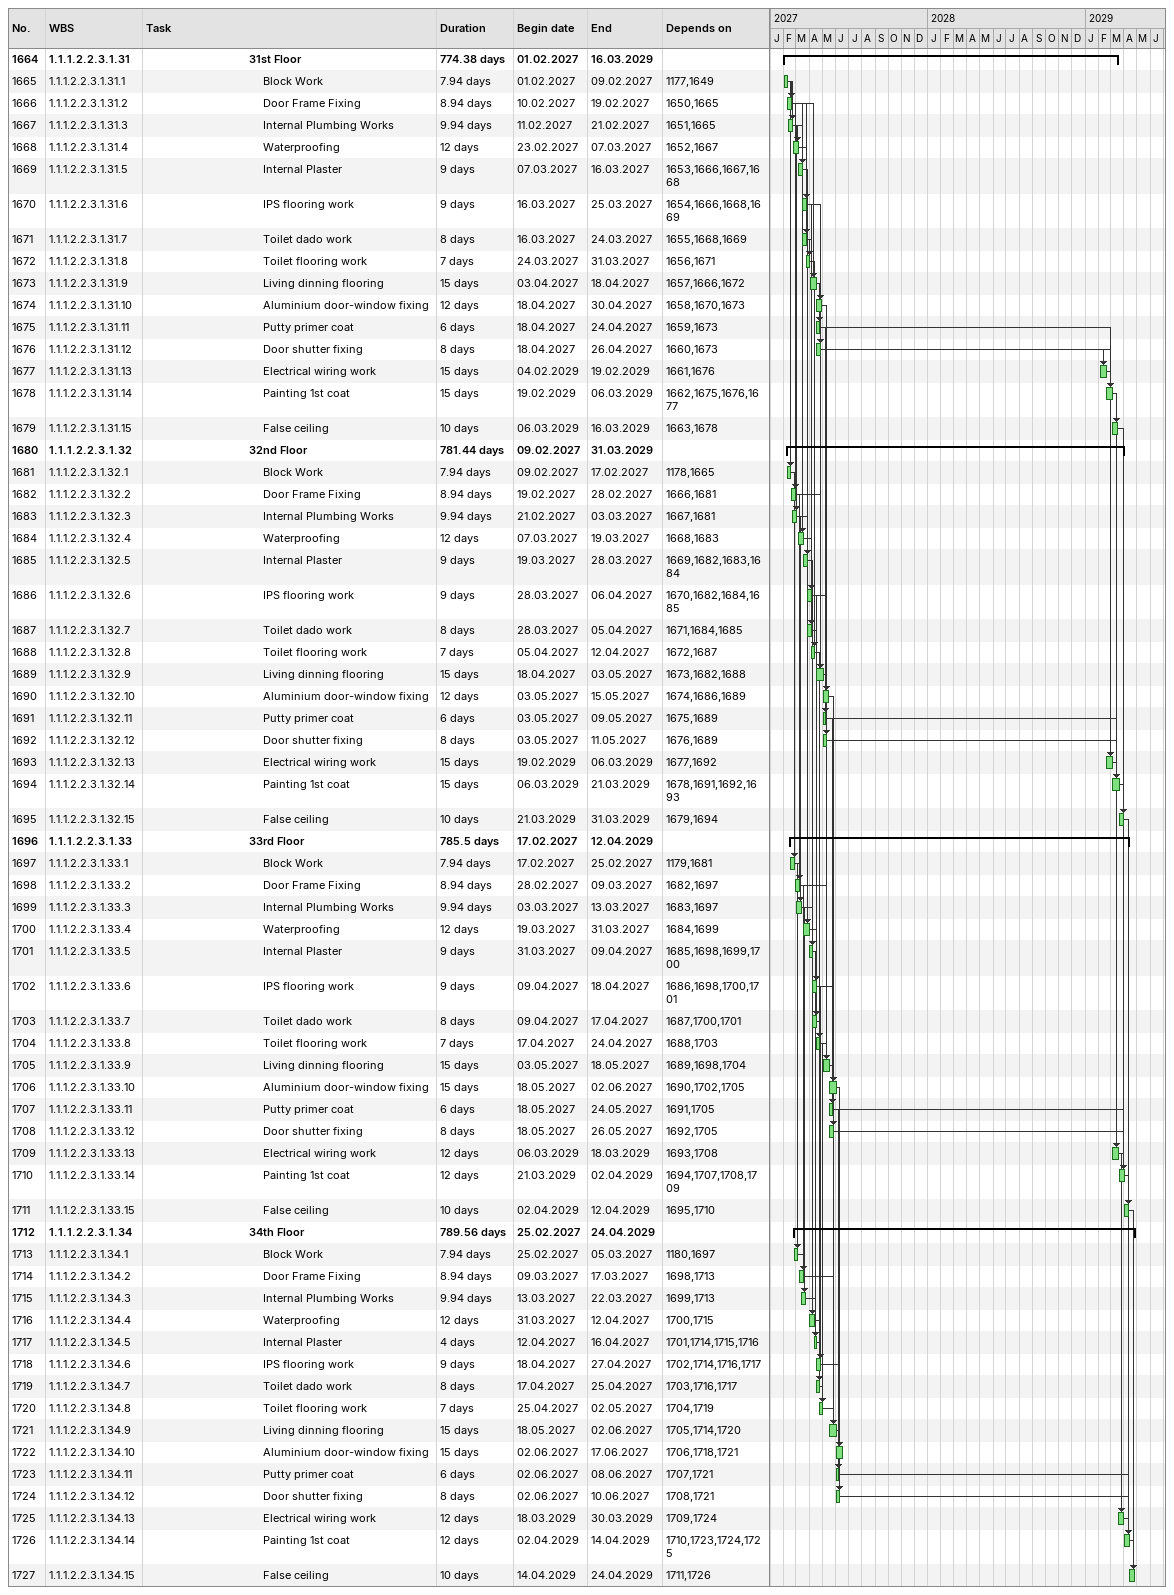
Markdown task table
| ID | WBS | Task | Duration | Start | Finish | Predecessors |
|---|---|---|---|---|---|---|
| 1664 | 1.1.1.2.2.3.1.31 | **31st Floor** | 774.38d | 2027-02-01 | 2029-03-16 |  |
| 1665 | 1.1.1.2.2.3.1.31.1 | Block Work | 7.94d | 2027-02-01 | 2027-02-09 | 1177, 1649 |
| 1666 | 1.1.1.2.2.3.1.31.2 | Door Frame Fixing | 8.94d | 2027-02-10 | 2027-02-19 | 1650, 1665 |
| 1667 | 1.1.1.2.2.3.1.31.3 | Internal Plumbing Works | 9.94d | 2027-02-11 | 2027-02-21 | 1651, 1665 |
| 1668 | 1.1.1.2.2.3.1.31.4 | Waterproofing | 12d | 2027-02-23 | 2027-03-07 | 1652, 1667 |
| 1669 | 1.1.1.2.2.3.1.31.5 | Internal Plaster | 9d | 2027-03-07 | 2027-03-16 | 1653, 1666, 1667, 1668 |
| 1670 | 1.1.1.2.2.3.1.31.6 | IPS flooring work | 9d | 2027-03-16 | 2027-03-25 | 1654, 1666, 1668, 1669 |
| 1671 | 1.1.1.2.2.3.1.31.7 | Toilet dado work | 8d | 2027-03-16 | 2027-03-24 | 1655, 1668, 1669 |
| 1672 | 1.1.1.2.2.3.1.31.8 | Toilet flooring work | 7d | 2027-03-24 | 2027-03-31 | 1656, 1671 |
| 1673 | 1.1.1.2.2.3.1.31.9 | Living dinning flooring | 15d | 2027-04-03 | 2027-04-18 | 1657, 1666, 1672 |
| 1674 | 1.1.1.2.2.3.1.31.10 | Aluminium door-window fixing | 12d | 2027-04-18 | 2027-04-30 | 1658, 1670, 1673 |
| 1675 | 1.1.1.2.2.3.1.31.11 | Putty primer coat | 6d | 2027-04-18 | 2027-04-24 | 1659, 1673 |
| 1676 | 1.1.1.2.2.3.1.31.12 | Door shutter fixing | 8d | 2027-04-18 | 2027-04-26 | 1660, 1673 |
| 1677 | 1.1.1.2.2.3.1.31.13 | Electrical wiring work | 15d | 2029-02-04 | 2029-02-19 | 1661, 1676 |
| 1678 | 1.1.1.2.2.3.1.31.14 | Painting 1st coat | 15d | 2029-02-19 | 2029-03-06 | 1662, 1675, 1676, 1677 |
| 1679 | 1.1.1.2.2.3.1.31.15 | False ceiling | 10d | 2029-03-06 | 2029-03-16 | 1663, 1678 |
| 1680 | 1.1.1.2.2.3.1.32 | **32nd Floor** | 781.44d | 2027-02-09 | 2029-03-31 |  |
| 1681 | 1.1.1.2.2.3.1.32.1 | Block Work | 7.94d | 2027-02-09 | 2027-02-17 | 1178, 1665 |
| 1682 | 1.1.1.2.2.3.1.32.2 | Door Frame Fixing | 8.94d | 2027-02-19 | 2027-02-28 | 1666, 1681 |
| 1683 | 1.1.1.2.2.3.1.32.3 | Internal Plumbing Works | 9.94d | 2027-02-21 | 2027-03-03 | 1667, 1681 |
| 1684 | 1.1.1.2.2.3.1.32.4 | Waterproofing | 12d | 2027-03-07 | 2027-03-19 | 1668, 1683 |
| 1685 | 1.1.1.2.2.3.1.32.5 | Internal Plaster | 9d | 2027-03-19 | 2027-03-28 | 1669, 1682, 1683, 1684 |
| 1686 | 1.1.1.2.2.3.1.32.6 | IPS flooring work | 9d | 2027-03-28 | 2027-04-06 | 1670, 1682, 1684, 1685 |
| 1687 | 1.1.1.2.2.3.1.32.7 | Toilet dado work | 8d | 2027-03-28 | 2027-04-05 | 1671, 1684, 1685 |
| 1688 | 1.1.1.2.2.3.1.32.8 | Toilet flooring work | 7d | 2027-04-05 | 2027-04-12 | 1672, 1687 |
| 1689 | 1.1.1.2.2.3.1.32.9 | Living dinning flooring | 15d | 2027-04-18 | 2027-05-03 | 1673, 1682, 1688 |
| 1690 | 1.1.1.2.2.3.1.32.10 | Aluminium door-window fixing | 12d | 2027-05-03 | 2027-05-15 | 1674, 1686, 1689 |
| 1691 | 1.1.1.2.2.3.1.32.11 | Putty primer coat | 6d | 2027-05-03 | 2027-05-09 | 1675, 1689 |
| 1692 | 1.1.1.2.2.3.1.32.12 | Door shutter fixing | 8d | 2027-05-03 | 2027-05-11 | 1676, 1689 |
| 1693 | 1.1.1.2.2.3.1.32.13 | Electrical wiring work | 15d | 2029-02-19 | 2029-03-06 | 1677, 1692 |
| 1694 | 1.1.1.2.2.3.1.32.14 | Painting 1st coat | 15d | 2029-03-06 | 2029-03-21 | 1678, 1691, 1692, 1693 |
| 1695 | 1.1.1.2.2.3.1.32.15 | False ceiling | 10d | 2029-03-21 | 2029-03-31 | 1679, 1694 |
| 1696 | 1.1.1.2.2.3.1.33 | **33rd Floor** | 785.5d | 2027-02-17 | 2029-04-12 |  |
| 1697 | 1.1.1.2.2.3.1.33.1 | Block Work | 7.94d | 2027-02-17 | 2027-02-25 | 1179, 1681 |
| 1698 | 1.1.1.2.2.3.1.33.2 | Door Frame Fixing | 8.94d | 2027-02-28 | 2027-03-09 | 1682, 1697 |
| 1699 | 1.1.1.2.2.3.1.33.3 | Internal Plumbing Works | 9.94d | 2027-03-03 | 2027-03-13 | 1683, 1697 |
| 1700 | 1.1.1.2.2.3.1.33.4 | Waterproofing | 12d | 2027-03-19 | 2027-03-31 | 1684, 1699 |
| 1701 | 1.1.1.2.2.3.1.33.5 | Internal Plaster | 9d | 2027-03-31 | 2027-04-09 | 1685, 1698, 1699, 1700 |
| 1702 | 1.1.1.2.2.3.1.33.6 | IPS flooring work | 9d | 2027-04-09 | 2027-04-18 | 1686, 1698, 1700, 1701 |
| 1703 | 1.1.1.2.2.3.1.33.7 | Toilet dado work | 8d | 2027-04-09 | 2027-04-17 | 1687, 1700, 1701 |
| 1704 | 1.1.1.2.2.3.1.33.8 | Toilet flooring work | 7d | 2027-04-17 | 2027-04-24 | 1688, 1703 |
| 1705 | 1.1.1.2.2.3.1.33.9 | Living dinning flooring | 15d | 2027-05-03 | 2027-05-18 | 1689, 1698, 1704 |
| 1706 | 1.1.1.2.2.3.1.33.10 | Aluminium door-window fixing | 15d | 2027-05-18 | 2027-06-02 | 1690, 1702, 1705 |
| 1707 | 1.1.1.2.2.3.1.33.11 | Putty primer coat | 6d | 2027-05-18 | 2027-05-24 | 1691, 1705 |
| 1708 | 1.1.1.2.2.3.1.33.12 | Door shutter fixing | 8d | 2027-05-18 | 2027-05-26 | 1692, 1705 |
| 1709 | 1.1.1.2.2.3.1.33.13 | Electrical wiring work | 12d | 2029-03-06 | 2029-03-18 | 1693, 1708 |
| 1710 | 1.1.1.2.2.3.1.33.14 | Painting 1st coat | 12d | 2029-03-21 | 2029-04-02 | 1694, 1707, 1708, 1709 |
| 1711 | 1.1.1.2.2.3.1.33.15 | False ceiling | 10d | 2029-04-02 | 2029-04-12 | 1695, 1710 |
| 1712 | 1.1.1.2.2.3.1.34 | **34th Floor** | 789.56d | 2027-02-25 | 2029-04-24 |  |
| 1713 | 1.1.1.2.2.3.1.34.1 | Block Work | 7.94d | 2027-02-25 | 2027-03-05 | 1180, 1697 |
| 1714 | 1.1.1.2.2.3.1.34.2 | Door Frame Fixing | 8.94d | 2027-03-09 | 2027-03-17 | 1698, 1713 |
| 1715 | 1.1.1.2.2.3.1.34.3 | Internal Plumbing Works | 9.94d | 2027-03-13 | 2027-03-22 | 1699, 1713 |
| 1716 | 1.1.1.2.2.3.1.34.4 | Waterproofing | 12d | 2027-03-31 | 2027-04-12 | 1700, 1715 |
| 1717 | 1.1.1.2.2.3.1.34.5 | Internal Plaster | 4d | 2027-04-12 | 2027-04-16 | 1701, 1714, 1715, 1716 |
| 1718 | 1.1.1.2.2.3.1.34.6 | IPS flooring work | 9d | 2027-04-18 | 2027-04-27 | 1702, 1714, 1716, 1717 |
| 1719 | 1.1.1.2.2.3.1.34.7 | Toilet dado work | 8d | 2027-04-17 | 2027-04-25 | 1703, 1716, 1717 |
| 1720 | 1.1.1.2.2.3.1.34.8 | Toilet flooring work | 7d | 2027-04-25 | 2027-05-02 | 1704, 1719 |
| 1721 | 1.1.1.2.2.3.1.34.9 | Living dinning flooring | 15d | 2027-05-18 | 2027-06-02 | 1705, 1714, 1720 |
| 1722 | 1.1.1.2.2.3.1.34.10 | Aluminium door-window fixing | 15d | 2027-06-02 | 2027-06-17 | 1706, 1718, 1721 |
| 1723 | 1.1.1.2.2.3.1.34.11 | Putty primer coat | 6d | 2027-06-02 | 2027-06-08 | 1707, 1721 |
| 1724 | 1.1.1.2.2.3.1.34.12 | Door shutter fixing | 8d | 2027-06-02 | 2027-06-10 | 1708, 1721 |
| 1725 | 1.1.1.2.2.3.1.34.13 | Electrical wiring work | 12d | 2029-03-18 | 2029-03-30 | 1709, 1724 |
| 1726 | 1.1.1.2.2.3.1.34.14 | Painting 1st coat | 12d | 2029-04-02 | 2029-04-14 | 1710, 1723, 1724, 1725 |
| 1727 | 1.1.1.2.2.3.1.34.15 | False ceiling | 10d | 2029-04-14 | 2029-04-24 | 1711, 1726 |
